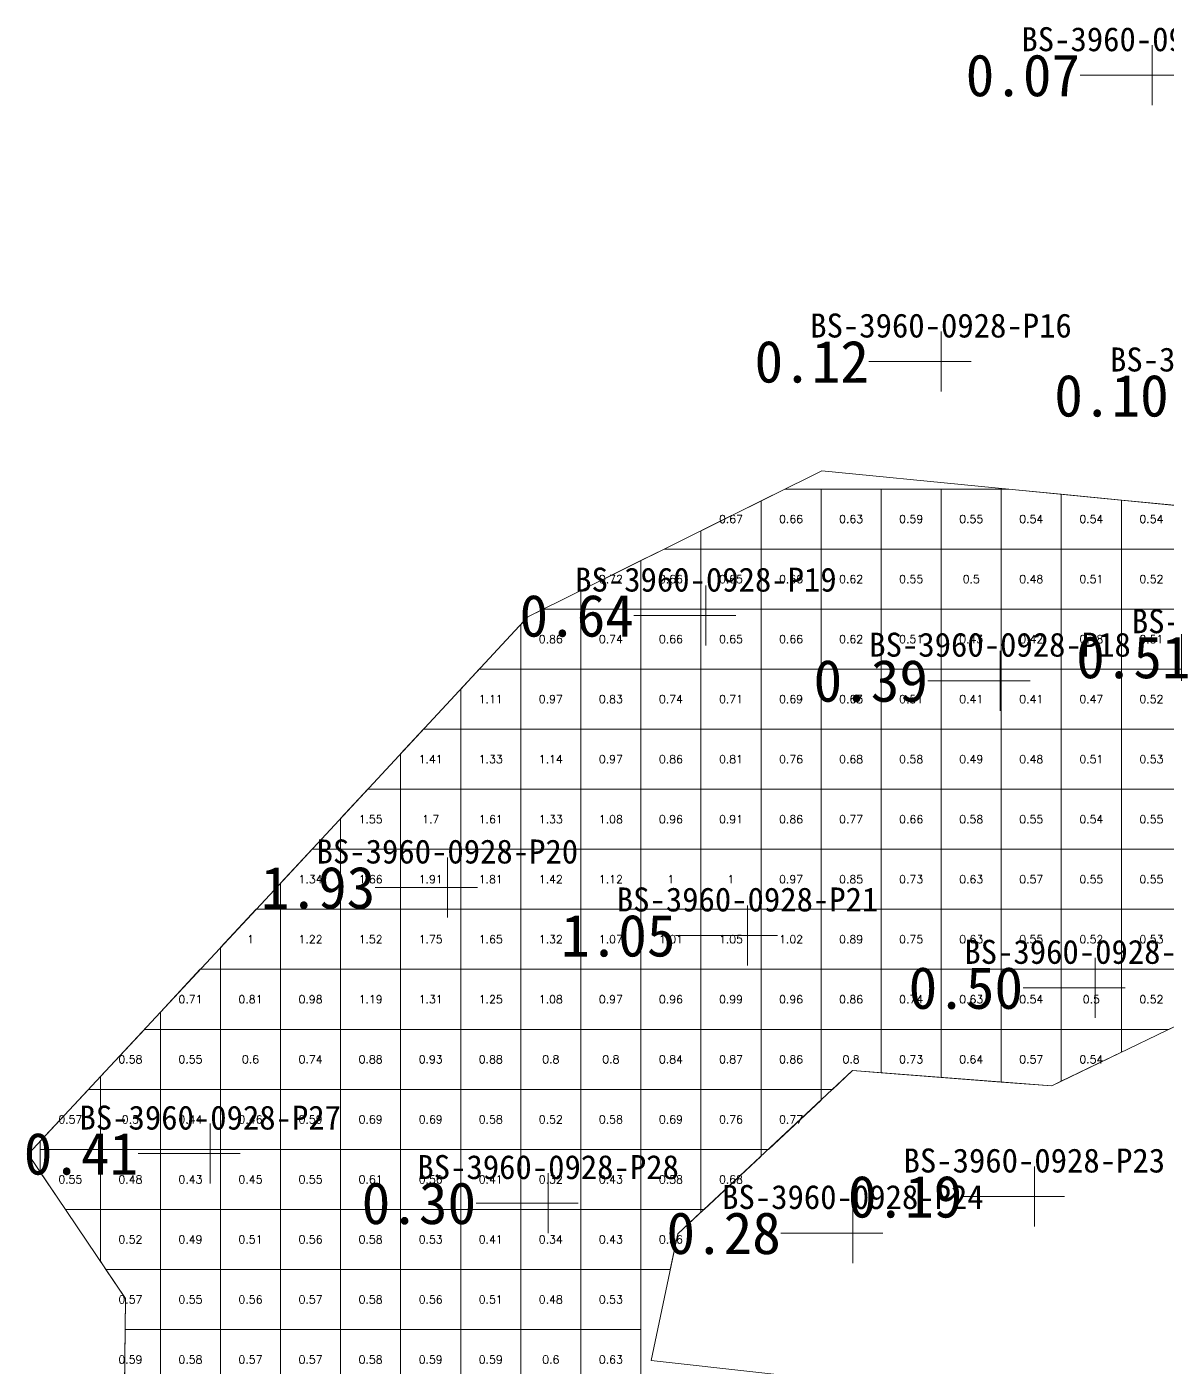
# Model space of a CAD drawing. Header units: inches. Extents: x 469907.8 to 469995.3, y 4349678 to 4349775.1.
# Drawn here: x 469952.07 to 469971.06, y 4349731.37 to 4349753.69 of the extents above; entities that cross this region are included whole.
import ezdxf
from ezdxf.enums import TextEntityAlignment as Align

# ---------------------------------------------------------------- set-up
doc = ezdxf.new("R2010")
doc.units = ezdxf.units.IN
doc.header["$MEASUREMENT"] = 0
for name, color, linetype, lineweight in [('点', 7, 'Continuous', 0), ('爆区方格网', 7, 'Continuous', 0), ('线条', 7, 'Continuous', 0), ('钻孔', 7, 'Continuous', 0)]:
    doc.layers.add(name, color=color, linetype=linetype, lineweight=lineweight)
doc.styles.add('3dmine_textStyle_1', font='txt.shx', dxfattribs={"height": 1, "bigfont": 'gbcbig.shx'})
doc.styles.add('3dmine_textStyle_2', font='', dxfattribs={"height": 1})
doc.styles.get('3dmine_textStyle_2').set_extended_font_data('SimSun-ExtB')

msp = doc.modelspace()

# ---------------------------------------------------------------- hatches: boundary and pattern name
at = {"layer": '钻孔', "linetype": 'Continuous', "lineweight": 0, "true_color": 0x808080, "extrusion": (0, 1, 0)}
for points in [[(-469971.811, 3950.183), (-469970.811, 3950.183), (-469970.811, 3962.183), (-469971.811, 3962.183)], [(-469968.295, 3950.228), (-469967.295, 3950.228), (-469967.295, 3962.228), (-469968.295, 3962.228)], [(-469969.278, 3950.334), (-469968.278, 3950.334), (-469968.278, 3962.334), (-469969.278, 3962.334)], [(-469956.128, 3950.147), (-469955.128, 3950.147), (-469955.128, 3962.147), (-469956.128, 3962.147)], [(-469961.754, 3949.84), (-469960.754, 3949.84), (-469960.754, 3961.84), (-469961.754, 3961.84)], [(-469969.849, 3949.942), (-469968.849, 3949.942), (-469968.849, 3961.942), (-469969.849, 3961.942)], [(-469966.828, 3949.888), (-469965.828, 3949.888), (-469965.828, 3961.888), (-469966.828, 3961.888)]]:
    msp.add_hatch(color=8, dxfattribs=at).paths.add_polyline_path(points, flags=0)
at = {"layer": '钻孔', "linetype": 'Continuous', "lineweight": 0, "true_color": 0x80ffff, "extrusion": (0, 1, 0)}
for points in [[(-469964.381, 3950.048), (-469963.381, 3950.048), (-469963.381, 3962.048), (-469964.381, 3962.048)], [(-469970.861, 3950.126), (-469969.861, 3950.126), (-469969.861, 3962.126), (-469970.861, 3962.126)]]:
    msp.add_hatch(color=131, dxfattribs=at).paths.add_polyline_path(points, flags=0)
at = {"layer": '钻孔', "linetype": 'Continuous', "lineweight": 0, "true_color": 0xff0000, "extrusion": (0, 1, 0)}
msp.add_hatch(color=1, dxfattribs=at).paths.add_polyline_path([(-469960.076, 3950.112), (-469959.076, 3950.112), (-469959.076, 3962.112), (-469960.076, 3962.112)], flags=0)
at = {"layer": '钻孔', "linetype": 'Continuous', "lineweight": 0, "true_color": 0x0000ff, "extrusion": (0, 1, 0)}
msp.add_hatch(color=5, dxfattribs=at).paths.add_polyline_path([(-469965.074, 3949.911), (-469964.074, 3949.911), (-469964.074, 3961.911), (-469965.074, 3961.911)], flags=0)

# ---------------------------------------------------------------- linework, layer by layer
at = {"color": 4, "linetype": 'Continuous', "lineweight": 0, "true_color": 0x00ffff, "elevation": 3955.86}
for points in [[(469965.31, 4349746.298), (469960.418, 4349743.865), (469956.197, 4349739.319), (469952.096, 4349734.915), (469953.714, 4349732.511), (469953.684, 4349729.564)], [(469966.104, 4349731.069), (469962.467, 4349731.479), (469962.913, 4349733.585), (469965.824, 4349736.306), (469969.138, 4349736.051), (469972.177, 4349737.518), (469976.468, 4349743.26), (469973.121, 4349745.532), (469965.31, 4349746.298)]]:
    msp.add_lwpolyline(points, dxfattribs=at)
at = {"layer": '点', "color": 138, "linetype": 'Continuous', "lineweight": 0, "true_color": 0x004c4c}
for points, elevation in [([(469970.811, 4349752.385), (469970.811, 4349753.385)], 3962.183), ([(469971.311, 4349752.885), (469970.311, 4349752.885)], 3962.183), ([(469967.295, 4349747.616), (469967.295, 4349748.616)], 3962.228), ([(469967.795, 4349748.116), (469966.795, 4349748.116)], 3962.228), ([(469963.381, 4349743.384), (469963.381, 4349744.384)], 3962.048), ([(469963.881, 4349743.884), (469962.881, 4349743.884)], 3962.048), ([(469968.278, 4349742.3), (469968.278, 4349743.3)], 3962.334), ([(469968.778, 4349742.8), (469967.778, 4349742.8)], 3962.334), ([(469959.076, 4349738.855), (469959.076, 4349739.855)], 3962.112), ([(469959.576, 4349739.355), (469958.576, 4349739.355)], 3962.112), ([(469964.074, 4349738.056), (469964.074, 4349739.056)], 3961.911), ([(469964.574, 4349738.556), (469963.574, 4349738.556)], 3961.911), ([(469969.861, 4349737.184), (469969.861, 4349738.184)], 3962.126), ([(469970.361, 4349737.684), (469969.361, 4349737.684)], 3962.126), ([(469955.128, 4349734.423), (469955.128, 4349735.423)], 3962.147), ([(469955.628, 4349734.923), (469954.628, 4349734.923)], 3962.147), ([(469968.849, 4349733.708), (469968.849, 4349734.708)], 3961.942), ([(469960.754, 4349733.599), (469960.754, 4349734.599)], 3961.84), ([(469961.254, 4349734.099), (469960.254, 4349734.099)], 3961.84), ([(469965.828, 4349733.1), (469965.828, 4349734.1)], 3961.888), ([(469969.349, 4349734.208), (469968.349, 4349734.208)], 3961.942), ([(469966.328, 4349733.6), (469965.328, 4349733.6)], 3961.888)]:
    msp.add_lwpolyline(points, dxfattribs=dict(at, elevation=elevation))
at = {"layer": '爆区方格网', "color": 4, "linetype": 'Continuous', "lineweight": 0, "true_color": 0x00ffff, "elevation": 3962.389}
for points in [[(469965.298, 4349744.993), (469964.298, 4349744.993), (469964.298, 4349745.795), (469964.697, 4349745.993), (469965.298, 4349745.993), (469965.298, 4349744.993)], [(469966.298, 4349744.993), (469965.298, 4349744.993), (469965.298, 4349745.993), (469966.298, 4349745.993), (469966.298, 4349744.993)], [(469967.298, 4349744.993), (469966.298, 4349744.993), (469966.298, 4349745.993), (469967.298, 4349745.993), (469967.298, 4349744.993)], [(469968.298, 4349744.993), (469967.298, 4349744.993), (469967.298, 4349745.993), (469968.298, 4349745.993), (469968.298, 4349744.993)], [(469969.298, 4349745.907), (469969.298, 4349744.993), (469968.298, 4349744.993), (469968.298, 4349745.993), (469968.418, 4349745.993), (469969.298, 4349745.907)], [(469970.298, 4349745.809), (469970.298, 4349744.993), (469969.298, 4349744.993), (469969.298, 4349745.907), (469970.298, 4349745.809)], [(469964.298, 4349744.993), (469963.298, 4349744.993), (469963.298, 4349745.297), (469964.298, 4349745.795), (469964.298, 4349744.993)], [(469971.298, 4349745.711), (469971.298, 4349744.993), (469970.298, 4349744.993), (469970.298, 4349745.809), (469971.298, 4349745.711)], [(469963.298, 4349743.993), (469962.298, 4349743.993), (469962.298, 4349744.8), (469962.686, 4349744.993), (469963.298, 4349744.993), (469963.298, 4349743.993)], [(469964.298, 4349743.993), (469963.298, 4349743.993), (469963.298, 4349744.993), (469964.298, 4349744.993), (469964.298, 4349743.993)], [(469965.298, 4349743.993), (469964.298, 4349743.993), (469964.298, 4349744.993), (469965.298, 4349744.993), (469965.298, 4349743.993)], [(469966.298, 4349743.993), (469965.298, 4349743.993), (469965.298, 4349744.993), (469966.298, 4349744.993), (469966.298, 4349743.993)], [(469967.298, 4349743.993), (469966.298, 4349743.993), (469966.298, 4349744.993), (469967.298, 4349744.993), (469967.298, 4349743.993)], [(469968.298, 4349743.993), (469967.298, 4349743.993), (469967.298, 4349744.993), (469968.298, 4349744.993), (469968.298, 4349743.993)], [(469969.298, 4349743.993), (469968.298, 4349743.993), (469968.298, 4349744.993), (469969.298, 4349744.993), (469969.298, 4349743.993)], [(469970.298, 4349743.993), (469969.298, 4349743.993), (469969.298, 4349744.993), (469970.298, 4349744.993), (469970.298, 4349743.993)], [(469971.298, 4349743.993), (469970.298, 4349743.993), (469970.298, 4349744.993), (469971.298, 4349744.993), (469971.298, 4349743.993)], [(469962.298, 4349743.993), (469961.298, 4349743.993), (469961.298, 4349744.303), (469962.298, 4349744.8), (469962.298, 4349743.993)], [(469961.298, 4349742.993), (469960.298, 4349742.993), (469960.298, 4349743.736), (469960.418, 4349743.865), (469960.675, 4349743.993), (469961.298, 4349743.993), (469961.298, 4349742.993)], [(469962.298, 4349742.993), (469961.298, 4349742.993), (469961.298, 4349743.993), (469962.298, 4349743.993), (469962.298, 4349742.993)], [(469963.298, 4349742.993), (469962.298, 4349742.993), (469962.298, 4349743.993), (469963.298, 4349743.993), (469963.298, 4349742.993)], [(469964.298, 4349742.993), (469963.298, 4349742.993), (469963.298, 4349743.993), (469964.298, 4349743.993), (469964.298, 4349742.993)], [(469965.298, 4349742.993), (469964.298, 4349742.993), (469964.298, 4349743.993), (469965.298, 4349743.993), (469965.298, 4349742.993)], [(469966.298, 4349742.993), (469965.298, 4349742.993), (469965.298, 4349743.993), (469966.298, 4349743.993), (469966.298, 4349742.993)], [(469967.298, 4349742.993), (469966.298, 4349742.993), (469966.298, 4349743.993), (469967.298, 4349743.993), (469967.298, 4349742.993)], [(469968.298, 4349742.993), (469967.298, 4349742.993), (469967.298, 4349743.993), (469968.298, 4349743.993), (469968.298, 4349742.993)], [(469969.298, 4349742.993), (469968.298, 4349742.993), (469968.298, 4349743.993), (469969.298, 4349743.993), (469969.298, 4349742.993)], [(469970.298, 4349742.993), (469969.298, 4349742.993), (469969.298, 4349743.993), (469970.298, 4349743.993), (469970.298, 4349742.993)], [(469971.298, 4349742.993), (469970.298, 4349742.993), (469970.298, 4349743.993), (469971.298, 4349743.993), (469971.298, 4349742.993)], [(469960.298, 4349741.993), (469959.298, 4349741.993), (469959.298, 4349742.659), (469959.608, 4349742.993), (469960.298, 4349742.993), (469960.298, 4349741.993)], [(469961.298, 4349741.993), (469960.298, 4349741.993), (469960.298, 4349742.993), (469961.298, 4349742.993), (469961.298, 4349741.993)], [(469962.298, 4349741.993), (469961.298, 4349741.993), (469961.298, 4349742.993), (469962.298, 4349742.993), (469962.298, 4349741.993)], [(469963.298, 4349741.993), (469962.298, 4349741.993), (469962.298, 4349742.993), (469963.298, 4349742.993), (469963.298, 4349741.993)], [(469964.298, 4349741.993), (469963.298, 4349741.993), (469963.298, 4349742.993), (469964.298, 4349742.993), (469964.298, 4349741.993)], [(469965.298, 4349741.993), (469964.298, 4349741.993), (469964.298, 4349742.993), (469965.298, 4349742.993), (469965.298, 4349741.993)], [(469966.298, 4349741.993), (469965.298, 4349741.993), (469965.298, 4349742.993), (469966.298, 4349742.993), (469966.298, 4349741.993)], [(469967.298, 4349741.993), (469966.298, 4349741.993), (469966.298, 4349742.993), (469967.298, 4349742.993), (469967.298, 4349741.993)], [(469968.298, 4349741.993), (469967.298, 4349741.993), (469967.298, 4349742.993), (469968.298, 4349742.993), (469968.298, 4349741.993)], [(469969.298, 4349741.993), (469968.298, 4349741.993), (469968.298, 4349742.993), (469969.298, 4349742.993), (469969.298, 4349741.993)], [(469970.298, 4349741.993), (469969.298, 4349741.993), (469969.298, 4349742.993), (469970.298, 4349742.993), (469970.298, 4349741.993)], [(469971.298, 4349741.993), (469970.298, 4349741.993), (469970.298, 4349742.993), (469971.298, 4349742.993), (469971.298, 4349741.993)], [(469959.298, 4349740.993), (469958.298, 4349740.993), (469958.298, 4349741.582), (469958.68, 4349741.993), (469959.298, 4349741.993), (469959.298, 4349740.993)], [(469960.298, 4349740.993), (469959.298, 4349740.993), (469959.298, 4349741.993), (469960.298, 4349741.993), (469960.298, 4349740.993)], [(469961.298, 4349740.993), (469960.298, 4349740.993), (469960.298, 4349741.993), (469961.298, 4349741.993), (469961.298, 4349740.993)], [(469962.298, 4349740.993), (469961.298, 4349740.993), (469961.298, 4349741.993), (469962.298, 4349741.993), (469962.298, 4349740.993)], [(469963.298, 4349740.993), (469962.298, 4349740.993), (469962.298, 4349741.993), (469963.298, 4349741.993), (469963.298, 4349740.993)], [(469964.298, 4349740.993), (469963.298, 4349740.993), (469963.298, 4349741.993), (469964.298, 4349741.993), (469964.298, 4349740.993)], [(469965.298, 4349740.993), (469964.298, 4349740.993), (469964.298, 4349741.993), (469965.298, 4349741.993), (469965.298, 4349740.993)], [(469966.298, 4349740.993), (469965.298, 4349740.993), (469965.298, 4349741.993), (469966.298, 4349741.993), (469966.298, 4349740.993)], [(469967.298, 4349740.993), (469966.298, 4349740.993), (469966.298, 4349741.993), (469967.298, 4349741.993), (469967.298, 4349740.993)], [(469968.298, 4349740.993), (469967.298, 4349740.993), (469967.298, 4349741.993), (469968.298, 4349741.993), (469968.298, 4349740.993)], [(469969.298, 4349740.993), (469968.298, 4349740.993), (469968.298, 4349741.993), (469969.298, 4349741.993), (469969.298, 4349740.993)], [(469970.298, 4349740.993), (469969.298, 4349740.993), (469969.298, 4349741.993), (469970.298, 4349741.993), (469970.298, 4349740.993)], [(469971.298, 4349740.993), (469970.298, 4349740.993), (469970.298, 4349741.993), (469971.298, 4349741.993), (469971.298, 4349740.993)], [(469958.298, 4349739.993), (469957.298, 4349739.993), (469957.298, 4349740.505), (469957.751, 4349740.993), (469958.298, 4349740.993), (469958.298, 4349739.993)], [(469959.298, 4349739.993), (469958.298, 4349739.993), (469958.298, 4349740.993), (469959.298, 4349740.993), (469959.298, 4349739.993)], [(469960.298, 4349739.993), (469959.298, 4349739.993), (469959.298, 4349740.993), (469960.298, 4349740.993), (469960.298, 4349739.993)], [(469961.298, 4349739.993), (469960.298, 4349739.993), (469960.298, 4349740.993), (469961.298, 4349740.993), (469961.298, 4349739.993)], [(469962.298, 4349739.993), (469961.298, 4349739.993), (469961.298, 4349740.993), (469962.298, 4349740.993), (469962.298, 4349739.993)], [(469963.298, 4349739.993), (469962.298, 4349739.993), (469962.298, 4349740.993), (469963.298, 4349740.993), (469963.298, 4349739.993)], [(469964.298, 4349739.993), (469963.298, 4349739.993), (469963.298, 4349740.993), (469964.298, 4349740.993), (469964.298, 4349739.993)], [(469965.298, 4349739.993), (469964.298, 4349739.993), (469964.298, 4349740.993), (469965.298, 4349740.993), (469965.298, 4349739.993)], [(469966.298, 4349739.993), (469965.298, 4349739.993), (469965.298, 4349740.993), (469966.298, 4349740.993), (469966.298, 4349739.993)], [(469967.298, 4349739.993), (469966.298, 4349739.993), (469966.298, 4349740.993), (469967.298, 4349740.993), (469967.298, 4349739.993)], [(469968.298, 4349739.993), (469967.298, 4349739.993), (469967.298, 4349740.993), (469968.298, 4349740.993), (469968.298, 4349739.993)], [(469969.298, 4349739.993), (469968.298, 4349739.993), (469968.298, 4349740.993), (469969.298, 4349740.993), (469969.298, 4349739.993)], [(469970.298, 4349739.993), (469969.298, 4349739.993), (469969.298, 4349740.993), (469970.298, 4349740.993), (469970.298, 4349739.993)], [(469971.298, 4349739.993), (469970.298, 4349739.993), (469970.298, 4349740.993), (469971.298, 4349740.993), (469971.298, 4349739.993)], [(469957.298, 4349738.993), (469956.298, 4349738.993), (469956.298, 4349739.428), (469956.823, 4349739.993), (469957.298, 4349739.993), (469957.298, 4349738.993)], [(469958.298, 4349738.993), (469957.298, 4349738.993), (469957.298, 4349739.993), (469958.298, 4349739.993), (469958.298, 4349738.993)], [(469959.298, 4349738.993), (469958.298, 4349738.993), (469958.298, 4349739.993), (469959.298, 4349739.993), (469959.298, 4349738.993)], [(469960.298, 4349738.993), (469959.298, 4349738.993), (469959.298, 4349739.993), (469960.298, 4349739.993), (469960.298, 4349738.993)], [(469961.298, 4349738.993), (469960.298, 4349738.993), (469960.298, 4349739.993), (469961.298, 4349739.993), (469961.298, 4349738.993)], [(469962.298, 4349738.993), (469961.298, 4349738.993), (469961.298, 4349739.993), (469962.298, 4349739.993), (469962.298, 4349738.993)], [(469963.298, 4349738.993), (469962.298, 4349738.993), (469962.298, 4349739.993), (469963.298, 4349739.993), (469963.298, 4349738.993)], [(469964.298, 4349738.993), (469963.298, 4349738.993), (469963.298, 4349739.993), (469964.298, 4349739.993), (469964.298, 4349738.993)], [(469965.298, 4349738.993), (469964.298, 4349738.993), (469964.298, 4349739.993), (469965.298, 4349739.993), (469965.298, 4349738.993)], [(469966.298, 4349738.993), (469965.298, 4349738.993), (469965.298, 4349739.993), (469966.298, 4349739.993), (469966.298, 4349738.993)], [(469967.298, 4349738.993), (469966.298, 4349738.993), (469966.298, 4349739.993), (469967.298, 4349739.993), (469967.298, 4349738.993)], [(469968.298, 4349738.993), (469967.298, 4349738.993), (469967.298, 4349739.993), (469968.298, 4349739.993), (469968.298, 4349738.993)], [(469969.298, 4349738.993), (469968.298, 4349738.993), (469968.298, 4349739.993), (469969.298, 4349739.993), (469969.298, 4349738.993)], [(469970.298, 4349738.993), (469969.298, 4349738.993), (469969.298, 4349739.993), (469970.298, 4349739.993), (469970.298, 4349738.993)], [(469971.298, 4349738.993), (469970.298, 4349738.993), (469970.298, 4349739.993), (469971.298, 4349739.993), (469971.298, 4349738.993)], [(469956.298, 4349737.993), (469955.298, 4349737.993), (469955.298, 4349738.354), (469955.894, 4349738.993), (469956.298, 4349738.993), (469956.298, 4349737.993)], [(469957.298, 4349737.993), (469956.298, 4349737.993), (469956.298, 4349738.993), (469957.298, 4349738.993), (469957.298, 4349737.993)], [(469958.298, 4349737.993), (469957.298, 4349737.993), (469957.298, 4349738.993), (469958.298, 4349738.993), (469958.298, 4349737.993)], [(469959.298, 4349737.993), (469958.298, 4349737.993), (469958.298, 4349738.993), (469959.298, 4349738.993), (469959.298, 4349737.993)], [(469960.298, 4349737.993), (469959.298, 4349737.993), (469959.298, 4349738.993), (469960.298, 4349738.993), (469960.298, 4349737.993)], [(469961.298, 4349737.993), (469960.298, 4349737.993), (469960.298, 4349738.993), (469961.298, 4349738.993), (469961.298, 4349737.993)], [(469962.298, 4349737.993), (469961.298, 4349737.993), (469961.298, 4349738.993), (469962.298, 4349738.993), (469962.298, 4349737.993)], [(469963.298, 4349737.993), (469962.298, 4349737.993), (469962.298, 4349738.993), (469963.298, 4349738.993), (469963.298, 4349737.993)], [(469964.298, 4349737.993), (469963.298, 4349737.993), (469963.298, 4349738.993), (469964.298, 4349738.993), (469964.298, 4349737.993)], [(469965.298, 4349737.993), (469964.298, 4349737.993), (469964.298, 4349738.993), (469965.298, 4349738.993), (469965.298, 4349737.993)], [(469966.298, 4349737.993), (469965.298, 4349737.993), (469965.298, 4349738.993), (469966.298, 4349738.993), (469966.298, 4349737.993)], [(469967.298, 4349737.993), (469966.298, 4349737.993), (469966.298, 4349738.993), (469967.298, 4349738.993), (469967.298, 4349737.993)], [(469968.298, 4349737.993), (469967.298, 4349737.993), (469967.298, 4349738.993), (469968.298, 4349738.993), (469968.298, 4349737.993)], [(469969.298, 4349737.993), (469968.298, 4349737.993), (469968.298, 4349738.993), (469969.298, 4349738.993), (469969.298, 4349737.993)], [(469970.298, 4349737.993), (469969.298, 4349737.993), (469969.298, 4349738.993), (469970.298, 4349738.993), (469970.298, 4349737.993)], [(469971.298, 4349737.993), (469970.298, 4349737.993), (469970.298, 4349738.993), (469971.298, 4349738.993), (469971.298, 4349737.993)], [(469955.298, 4349736.993), (469954.298, 4349736.993), (469954.298, 4349737.28), (469954.962, 4349737.993), (469955.298, 4349737.993), (469955.298, 4349736.993)], [(469956.298, 4349736.993), (469955.298, 4349736.993), (469955.298, 4349737.993), (469956.298, 4349737.993), (469956.298, 4349736.993)], [(469957.298, 4349736.993), (469956.298, 4349736.993), (469956.298, 4349737.993), (469957.298, 4349737.993), (469957.298, 4349736.993)], [(469958.298, 4349736.993), (469957.298, 4349736.993), (469957.298, 4349737.993), (469958.298, 4349737.993), (469958.298, 4349736.993)], [(469959.298, 4349736.993), (469958.298, 4349736.993), (469958.298, 4349737.993), (469959.298, 4349737.993), (469959.298, 4349736.993)], [(469960.298, 4349736.993), (469959.298, 4349736.993), (469959.298, 4349737.993), (469960.298, 4349737.993), (469960.298, 4349736.993)], [(469961.298, 4349736.993), (469960.298, 4349736.993), (469960.298, 4349737.993), (469961.298, 4349737.993), (469961.298, 4349736.993)], [(469962.298, 4349736.993), (469961.298, 4349736.993), (469961.298, 4349737.993), (469962.298, 4349737.993), (469962.298, 4349736.993)], [(469963.298, 4349736.993), (469962.298, 4349736.993), (469962.298, 4349737.993), (469963.298, 4349737.993), (469963.298, 4349736.993)], [(469964.298, 4349736.993), (469963.298, 4349736.993), (469963.298, 4349737.993), (469964.298, 4349737.993), (469964.298, 4349736.993)], [(469965.298, 4349736.993), (469964.298, 4349736.993), (469964.298, 4349737.993), (469965.298, 4349737.993), (469965.298, 4349736.993)], [(469966.298, 4349736.993), (469965.298, 4349736.993), (469965.298, 4349737.993), (469966.298, 4349737.993), (469966.298, 4349736.993)], [(469967.298, 4349736.993), (469966.298, 4349736.993), (469966.298, 4349737.993), (469967.298, 4349737.993), (469967.298, 4349736.993)], [(469968.298, 4349736.993), (469967.298, 4349736.993), (469967.298, 4349737.993), (469968.298, 4349737.993), (469968.298, 4349736.993)], [(469969.298, 4349736.993), (469968.298, 4349736.993), (469968.298, 4349737.993), (469969.298, 4349737.993), (469969.298, 4349736.993)], [(469970.298, 4349736.993), (469969.298, 4349736.993), (469969.298, 4349737.993), (469970.298, 4349737.993), (469970.298, 4349736.993)], [(469971.298, 4349737.093), (469971.09, 4349736.993), (469970.298, 4349736.993), (469970.298, 4349737.993), (469971.298, 4349737.993), (469971.298, 4349737.093)], [(469954.298, 4349735.993), (469953.298, 4349735.993), (469953.298, 4349736.206), (469954.031, 4349736.993), (469954.298, 4349736.993), (469954.298, 4349735.993)], [(469955.298, 4349735.993), (469954.298, 4349735.993), (469954.298, 4349736.993), (469955.298, 4349736.993), (469955.298, 4349735.993)], [(469956.298, 4349735.993), (469955.298, 4349735.993), (469955.298, 4349736.993), (469956.298, 4349736.993), (469956.298, 4349735.993)], [(469957.298, 4349735.993), (469956.298, 4349735.993), (469956.298, 4349736.993), (469957.298, 4349736.993), (469957.298, 4349735.993)], [(469958.298, 4349735.993), (469957.298, 4349735.993), (469957.298, 4349736.993), (469958.298, 4349736.993), (469958.298, 4349735.993)], [(469959.298, 4349735.993), (469958.298, 4349735.993), (469958.298, 4349736.993), (469959.298, 4349736.993), (469959.298, 4349735.993)], [(469960.298, 4349735.993), (469959.298, 4349735.993), (469959.298, 4349736.993), (469960.298, 4349736.993), (469960.298, 4349735.993)], [(469961.298, 4349735.993), (469960.298, 4349735.993), (469960.298, 4349736.993), (469961.298, 4349736.993), (469961.298, 4349735.993)], [(469962.298, 4349735.993), (469961.298, 4349735.993), (469961.298, 4349736.993), (469962.298, 4349736.993), (469962.298, 4349735.993)], [(469963.298, 4349735.993), (469962.298, 4349735.993), (469962.298, 4349736.993), (469963.298, 4349736.993), (469963.298, 4349735.993)], [(469964.298, 4349735.993), (469963.298, 4349735.993), (469963.298, 4349736.993), (469964.298, 4349736.993), (469964.298, 4349735.993)], [(469965.298, 4349735.993), (469964.298, 4349735.993), (469964.298, 4349736.993), (469965.298, 4349736.993), (469965.298, 4349735.993)], [(469966.298, 4349736.269), (469965.824, 4349736.306), (469965.49, 4349735.993), (469965.298, 4349735.993), (469965.298, 4349736.993), (469966.298, 4349736.993), (469966.298, 4349736.269)], [(469967.298, 4349736.192), (469966.298, 4349736.269), (469966.298, 4349736.993), (469967.298, 4349736.993), (469967.298, 4349736.192)], [(469968.298, 4349736.115), (469967.298, 4349736.192), (469967.298, 4349736.993), (469968.298, 4349736.993), (469968.298, 4349736.115)], [(469969.298, 4349736.128), (469969.138, 4349736.051), (469968.298, 4349736.115), (469968.298, 4349736.993), (469969.298, 4349736.993), (469969.298, 4349736.128)], [(469970.298, 4349736.611), (469969.298, 4349736.128), (469969.298, 4349736.993), (469970.298, 4349736.993), (469970.298, 4349736.611)], [(469953.298, 4349734.993), (469952.298, 4349734.993), (469952.298, 4349735.132), (469953.1, 4349735.993), (469953.298, 4349735.993), (469953.298, 4349734.993)], [(469954.298, 4349734.993), (469953.298, 4349734.993), (469953.298, 4349735.993), (469954.298, 4349735.993), (469954.298, 4349734.993)], [(469955.298, 4349734.993), (469954.298, 4349734.993), (469954.298, 4349735.993), (469955.298, 4349735.993), (469955.298, 4349734.993)], [(469956.298, 4349734.993), (469955.298, 4349734.993), (469955.298, 4349735.993), (469956.298, 4349735.993), (469956.298, 4349734.993)], [(469957.298, 4349734.993), (469956.298, 4349734.993), (469956.298, 4349735.993), (469957.298, 4349735.993), (469957.298, 4349734.993)], [(469958.298, 4349734.993), (469957.298, 4349734.993), (469957.298, 4349735.993), (469958.298, 4349735.993), (469958.298, 4349734.993)], [(469959.298, 4349734.993), (469958.298, 4349734.993), (469958.298, 4349735.993), (469959.298, 4349735.993), (469959.298, 4349734.993)], [(469960.298, 4349734.993), (469959.298, 4349734.993), (469959.298, 4349735.993), (469960.298, 4349735.993), (469960.298, 4349734.993)], [(469961.298, 4349734.993), (469960.298, 4349734.993), (469960.298, 4349735.993), (469961.298, 4349735.993), (469961.298, 4349734.993)], [(469962.298, 4349734.993), (469961.298, 4349734.993), (469961.298, 4349735.993), (469962.298, 4349735.993), (469962.298, 4349734.993)], [(469963.298, 4349734.993), (469962.298, 4349734.993), (469962.298, 4349735.993), (469963.298, 4349735.993), (469963.298, 4349734.993)], [(469964.298, 4349734.993), (469963.298, 4349734.993), (469963.298, 4349735.993), (469964.298, 4349735.993), (469964.298, 4349734.993)], [(469965.298, 4349735.814), (469964.42, 4349734.993), (469964.298, 4349734.993), (469964.298, 4349735.993), (469965.298, 4349735.993), (469965.298, 4349735.814)], [(469953.298, 4349733.993), (469952.716, 4349733.993), (469952.298, 4349734.615), (469952.298, 4349734.993), (469953.298, 4349734.993), (469953.298, 4349733.993)], [(469954.298, 4349733.993), (469953.298, 4349733.993), (469953.298, 4349734.993), (469954.298, 4349734.993), (469954.298, 4349733.993)], [(469955.298, 4349733.993), (469954.298, 4349733.993), (469954.298, 4349734.993), (469955.298, 4349734.993), (469955.298, 4349733.993)], [(469956.298, 4349733.993), (469955.298, 4349733.993), (469955.298, 4349734.993), (469956.298, 4349734.993), (469956.298, 4349733.993)], [(469957.298, 4349733.993), (469956.298, 4349733.993), (469956.298, 4349734.993), (469957.298, 4349734.993), (469957.298, 4349733.993)], [(469958.298, 4349733.993), (469957.298, 4349733.993), (469957.298, 4349734.993), (469958.298, 4349734.993), (469958.298, 4349733.993)], [(469959.298, 4349733.993), (469958.298, 4349733.993), (469958.298, 4349734.993), (469959.298, 4349734.993), (469959.298, 4349733.993)], [(469960.298, 4349733.993), (469959.298, 4349733.993), (469959.298, 4349734.993), (469960.298, 4349734.993), (469960.298, 4349733.993)], [(469961.298, 4349733.993), (469960.298, 4349733.993), (469960.298, 4349734.993), (469961.298, 4349734.993), (469961.298, 4349733.993)], [(469962.298, 4349733.993), (469961.298, 4349733.993), (469961.298, 4349734.993), (469962.298, 4349734.993), (469962.298, 4349733.993)], [(469963.298, 4349733.993), (469962.298, 4349733.993), (469962.298, 4349734.993), (469963.298, 4349734.993), (469963.298, 4349733.993)], [(469964.298, 4349734.879), (469963.35, 4349733.993), (469963.298, 4349733.993), (469963.298, 4349734.993), (469964.298, 4349734.993), (469964.298, 4349734.879)], [(469954.298, 4349732.993), (469953.389, 4349732.993), (469953.298, 4349733.129), (469953.298, 4349733.993), (469954.298, 4349733.993), (469954.298, 4349732.993)], [(469955.298, 4349732.993), (469954.298, 4349732.993), (469954.298, 4349733.993), (469955.298, 4349733.993), (469955.298, 4349732.993)], [(469956.298, 4349732.993), (469955.298, 4349732.993), (469955.298, 4349733.993), (469956.298, 4349733.993), (469956.298, 4349732.993)], [(469957.298, 4349732.993), (469956.298, 4349732.993), (469956.298, 4349733.993), (469957.298, 4349733.993), (469957.298, 4349732.993)], [(469958.298, 4349732.993), (469957.298, 4349732.993), (469957.298, 4349733.993), (469958.298, 4349733.993), (469958.298, 4349732.993)], [(469959.298, 4349732.993), (469958.298, 4349732.993), (469958.298, 4349733.993), (469959.298, 4349733.993), (469959.298, 4349732.993)], [(469960.298, 4349732.993), (469959.298, 4349732.993), (469959.298, 4349733.993), (469960.298, 4349733.993), (469960.298, 4349732.993)], [(469961.298, 4349732.993), (469960.298, 4349732.993), (469960.298, 4349733.993), (469961.298, 4349733.993), (469961.298, 4349732.993)], [(469962.298, 4349732.993), (469961.298, 4349732.993), (469961.298, 4349733.993), (469962.298, 4349733.993), (469962.298, 4349732.993)], [(469963.298, 4349733.945), (469962.913, 4349733.585), (469962.788, 4349732.993), (469962.298, 4349732.993), (469962.298, 4349733.993), (469963.298, 4349733.993), (469963.298, 4349733.945)], [(469954.298, 4349731.993), (469953.709, 4349731.993), (469953.714, 4349732.511), (469953.389, 4349732.993), (469954.298, 4349732.993), (469954.298, 4349731.993)], [(469955.298, 4349731.993), (469954.298, 4349731.993), (469954.298, 4349732.993), (469955.298, 4349732.993), (469955.298, 4349731.993)], [(469956.298, 4349731.993), (469955.298, 4349731.993), (469955.298, 4349732.993), (469956.298, 4349732.993), (469956.298, 4349731.993)], [(469957.298, 4349731.993), (469956.298, 4349731.993), (469956.298, 4349732.993), (469957.298, 4349732.993), (469957.298, 4349731.993)], [(469958.298, 4349731.993), (469957.298, 4349731.993), (469957.298, 4349732.993), (469958.298, 4349732.993), (469958.298, 4349731.993)], [(469959.298, 4349731.993), (469958.298, 4349731.993), (469958.298, 4349732.993), (469959.298, 4349732.993), (469959.298, 4349731.993)], [(469960.298, 4349731.993), (469959.298, 4349731.993), (469959.298, 4349732.993), (469960.298, 4349732.993), (469960.298, 4349731.993)], [(469961.298, 4349731.993), (469960.298, 4349731.993), (469960.298, 4349732.993), (469961.298, 4349732.993), (469961.298, 4349731.993)], [(469962.298, 4349731.993), (469961.298, 4349731.993), (469961.298, 4349732.993), (469962.298, 4349732.993), (469962.298, 4349731.993)]]:
    msp.add_lwpolyline(points, dxfattribs=at)
at = {"layer": '爆区方格网', "color": 131, "linetype": 'Continuous', "lineweight": 0, "true_color": 0x80ffff, "elevation": 3962.389}
for points in [[(469954.298, 4349730.993), (469953.698, 4349730.993), (469953.709, 4349731.993), (469954.298, 4349731.993), (469954.298, 4349730.993)], [(469955.298, 4349730.993), (469954.298, 4349730.993), (469954.298, 4349731.993), (469955.298, 4349731.993), (469955.298, 4349730.993)], [(469956.298, 4349730.993), (469955.298, 4349730.993), (469955.298, 4349731.993), (469956.298, 4349731.993), (469956.298, 4349730.993)], [(469957.298, 4349730.993), (469956.298, 4349730.993), (469956.298, 4349731.993), (469957.298, 4349731.993), (469957.298, 4349730.993)], [(469958.298, 4349730.993), (469957.298, 4349730.993), (469957.298, 4349731.993), (469958.298, 4349731.993), (469958.298, 4349730.993)], [(469959.298, 4349730.993), (469958.298, 4349730.993), (469958.298, 4349731.993), (469959.298, 4349731.993), (469959.298, 4349730.993)], [(469960.298, 4349730.993), (469959.298, 4349730.993), (469959.298, 4349731.993), (469960.298, 4349731.993), (469960.298, 4349730.993)], [(469961.298, 4349730.993), (469960.298, 4349730.993), (469960.298, 4349731.993), (469961.298, 4349731.993), (469961.298, 4349730.993)], [(469962.298, 4349730.993), (469961.298, 4349730.993), (469961.298, 4349731.993), (469962.298, 4349731.993), (469962.298, 4349730.993)]]:
    msp.add_lwpolyline(points, dxfattribs=at)
at = {"layer": '线条', "color": 138, "linetype": 'Continuous', "lineweight": 0, "true_color": 0x004c4c}
for points, elevation in [([(469970.811, 4349752.885), (469970.811, 4349752.885), (469970.811, 4349752.885)], 3962.183), ([(469967.295, 4349748.116), (469967.295, 4349748.116), (469967.295, 4349748.116)], 3962.228), ([(469963.381, 4349743.884), (469963.381, 4349743.884), (469963.381, 4349743.884)], 3962.048), ([(469968.278, 4349742.8), (469968.278, 4349742.8), (469968.278, 4349742.8)], 3962.334), ([(469959.076, 4349739.355), (469959.076, 4349739.355), (469959.076, 4349739.355)], 3962.112), ([(469964.074, 4349738.556), (469964.074, 4349738.556), (469964.074, 4349738.556)], 3961.911), ([(469969.861, 4349737.684), (469969.861, 4349737.684), (469969.861, 4349737.684)], 3962.126), ([(469955.128, 4349734.923), (469955.128, 4349734.923), (469955.128, 4349734.923)], 3962.147), ([(469960.754, 4349734.099), (469960.754, 4349734.099), (469960.754, 4349734.099)], 3961.84), ([(469968.849, 4349734.208), (469968.849, 4349734.208), (469968.849, 4349734.208)], 3961.942), ([(469965.828, 4349733.6), (469965.828, 4349733.6), (469965.828, 4349733.6)], 3961.888)]:
    msp.add_lwpolyline(points, dxfattribs=dict(at, elevation=elevation))
at = {"layer": '钻孔', "color": 8, "linetype": 'Continuous', "lineweight": 0, "true_color": 0x808080}
for points, elevation in [([(469970.811, 4349752.885), (469969.611, 4349752.885)], 3962.183), ([(469970.811, 4349752.885), (469969.611, 4349752.885)], 3950.183), ([(469967.295, 4349748.116), (469966.095, 4349748.116)], 3962.228), ([(469967.295, 4349748.116), (469966.095, 4349748.116)], 3950.228), ([(469968.278, 4349742.8), (469967.078, 4349742.8)], 3962.334), ([(469968.278, 4349742.8), (469967.078, 4349742.8)], 3950.334), ([(469955.128, 4349734.923), (469953.928, 4349734.923)], 3962.147), ([(469955.128, 4349734.923), (469953.928, 4349734.923)], 3950.147), ([(469960.754, 4349734.099), (469959.554, 4349734.099)], 3961.84), ([(469960.754, 4349734.099), (469959.554, 4349734.099)], 3949.84), ([(469968.849, 4349734.208), (469967.649, 4349734.208)], 3961.942), ([(469968.849, 4349734.208), (469967.649, 4349734.208)], 3949.942), ([(469965.828, 4349733.6), (469964.628, 4349733.6)], 3961.888), ([(469965.828, 4349733.6), (469964.628, 4349733.6)], 3949.888)]:
    msp.add_lwpolyline(points, dxfattribs=dict(at, elevation=elevation))
at = {"layer": '钻孔', "color": 131, "linetype": 'Continuous', "lineweight": 0, "true_color": 0x80ffff}
for points, elevation in [([(469963.381, 4349743.884), (469962.181, 4349743.884)], 3962.048), ([(469963.381, 4349743.884), (469962.181, 4349743.884)], 3950.048), ([(469969.861, 4349737.684), (469968.661, 4349737.684)], 3962.126), ([(469969.861, 4349737.684), (469968.661, 4349737.684)], 3950.126)]:
    msp.add_lwpolyline(points, dxfattribs=dict(at, elevation=elevation))
at = {"layer": '钻孔', "color": 1, "linetype": 'Continuous', "lineweight": 0, "true_color": 0xff0000}
for elevation in [3962.112, 3950.112]:
    msp.add_lwpolyline([(469959.076, 4349739.355), (469957.876, 4349739.355)], dxfattribs=dict(at, elevation=elevation))
at = {"layer": '钻孔', "color": 5, "linetype": 'Continuous', "lineweight": 0, "true_color": 0x0000ff}
for elevation in [3961.911, 3949.911]:
    msp.add_lwpolyline([(469964.074, 4349738.556), (469962.874, 4349738.556)], dxfattribs=dict(at, elevation=elevation))

# ---------------------------------------------------------------- texts
at = {"color": 4, "linetype": 'Continuous', "lineweight": 0, "true_color": 0x00ffff, "style": '3dmine_textStyle_1'}
for s, height, p in [('0.67', 0.1333, (469963.798, 4349745.493, 3962.389)), ('0.66', 0.1333, (469964.798, 4349745.493, 3962.389)), ('0.63', 0.1333, (469965.798, 4349745.493, 3962.389)), ('0.59', 0.1333, (469966.798, 4349745.493, 3962.389)), ('0.55', 0.1333, (469967.798, 4349745.493, 3962.389)), ('0.54', 0.1333, (469968.798, 4349745.493, 3962.389)), ('0.54', 0.1333, (469969.798, 4349745.493, 3962.389)), ('0.54', 0.1333, (469970.798, 4349745.493, 3962.389)), ('0.72', 0.1333, (469961.798, 4349744.493, 3962.389)), ('0.66', 0.1333, (469962.798, 4349744.493, 3962.389)), ('0.65', 0.1333, (469963.798, 4349744.493, 3962.389)), ('0.66', 0.1333, (469964.798, 4349744.493, 3962.389)), ('0.62', 0.1333, (469965.798, 4349744.493, 3962.389)), ('0.55', 0.1333, (469966.798, 4349744.493, 3962.389)), ('0.5', 0.1333, (469967.798, 4349744.493, 3962.389)), ('0.48', 0.1333, (469968.798, 4349744.493, 3962.389)), ('0.51', 0.1333, (469969.798, 4349744.493, 3962.389)), ('0.52', 0.1333, (469970.798, 4349744.493, 3962.389)), ('0.86', 0.1333, (469960.798, 4349743.493, 3962.389)), ('0.74', 0.1333, (469961.798, 4349743.493, 3962.389)), ('0.66', 0.1333, (469962.798, 4349743.493, 3962.389)), ('0.65', 0.1333, (469963.798, 4349743.493, 3962.389)), ('0.66', 0.1333, (469964.798, 4349743.493, 3962.389)), ('0.62', 0.1333, (469965.798, 4349743.493, 3962.389)), ('0.51', 0.1333, (469966.798, 4349743.493, 3962.389)), ('0.43', 0.1333, (469967.798, 4349743.493, 3962.389)), ('0.42', 0.1333, (469968.798, 4349743.493, 3962.389)), ('0.48', 0.1333, (469969.798, 4349743.493, 3962.389)), ('0.51', 0.1333, (469970.798, 4349743.493, 3962.389)), ('1.11', 0.1333, (469959.798, 4349742.493, 3962.389)), ('0.97', 0.1333, (469960.798, 4349742.493, 3962.389)), ('0.83', 0.1333, (469961.798, 4349742.493, 3962.389)), ('0.74', 0.1333, (469962.798, 4349742.493, 3962.389)), ('0.71', 0.1333, (469963.798, 4349742.493, 3962.389)), ('0.69', 0.1333, (469964.798, 4349742.493, 3962.389)), ('0.63', 0.1333, (469965.798, 4349742.493, 3962.389)), ('0.51', 0.1333, (469966.798, 4349742.493, 3962.389)), ('0.41', 0.1333, (469967.798, 4349742.493, 3962.389)), ('0.41', 0.1333, (469968.798, 4349742.493, 3962.389)), ('0.47', 0.1333, (469969.798, 4349742.493, 3962.389)), ('0.52', 0.1333, (469970.798, 4349742.493, 3962.389)), ('1.41', 0.1333, (469958.798, 4349741.493, 3962.389)), ('1.33', 0.1333, (469959.798, 4349741.493, 3962.389)), ('1.14', 0.1333, (469960.798, 4349741.493, 3962.389)), ('0.97', 0.1333, (469961.798, 4349741.493, 3962.389)), ('0.86', 0.1333, (469962.798, 4349741.493, 3962.389)), ('0.81', 0.1333, (469963.798, 4349741.493, 3962.389)), ('0.76', 0.1333, (469964.798, 4349741.493, 3962.389)), ('0.68', 0.1333, (469965.798, 4349741.493, 3962.389)), ('0.58', 0.1333, (469966.798, 4349741.493, 3962.389)), ('0.49', 0.1333, (469967.798, 4349741.493, 3962.389)), ('0.48', 0.1333, (469968.798, 4349741.493, 3962.389)), ('0.51', 0.1333, (469969.798, 4349741.493, 3962.389)), ('0.53', 0.1333, (469970.798, 4349741.493, 3962.389)), ('1.55', 0.1333, (469957.798, 4349740.493, 3962.389)), ('1.7', 0.1333, (469958.798, 4349740.493, 3962.389)), ('1.61', 0.1333, (469959.798, 4349740.493, 3962.389)), ('1.33', 0.1333, (469960.798, 4349740.493, 3962.389)), ('1.08', 0.1333, (469961.798, 4349740.493, 3962.389)), ('0.96', 0.1333, (469962.798, 4349740.493, 3962.389)), ('0.91', 0.1333, (469963.798, 4349740.493, 3962.389)), ('0.86', 0.1333, (469964.798, 4349740.493, 3962.389)), ('0.77', 0.1333, (469965.798, 4349740.493, 3962.389)), ('0.66', 0.1333, (469966.798, 4349740.493, 3962.389)), ('0.58', 0.1333, (469967.798, 4349740.493, 3962.389)), ('0.55', 0.1333, (469968.798, 4349740.493, 3962.389)), ('0.54', 0.1333, (469969.798, 4349740.493, 3962.389)), ('0.55', 0.1333, (469970.798, 4349740.493, 3962.389)), ('1.34', 0.1333, (469956.798, 4349739.493, 3962.389)), ('1.66', 0.1333, (469957.798, 4349739.493, 3962.389)), ('1.91', 0.1333, (469958.798, 4349739.493, 3962.389)), ('1.81', 0.1333, (469959.798, 4349739.493, 3962.389)), ('1.42', 0.1333, (469960.798, 4349739.493, 3962.389)), ('1.12', 0.1333, (469961.798, 4349739.493, 3962.389)), ('1', 0.133, (469962.798, 4349739.493, 3962.389)), ('1', 0.133, (469963.798, 4349739.493, 3962.389)), ('0.97', 0.1333, (469964.798, 4349739.493, 3962.389)), ('0.85', 0.1333, (469965.798, 4349739.493, 3962.389)), ('0.73', 0.1333, (469966.798, 4349739.493, 3962.389)), ('0.63', 0.1333, (469967.798, 4349739.493, 3962.389)), ('0.57', 0.1333, (469968.798, 4349739.493, 3962.389)), ('0.55', 0.1333, (469969.798, 4349739.493, 3962.389)), ('0.55', 0.1333, (469970.798, 4349739.493, 3962.389)), ('1', 0.133, (469955.798, 4349738.493, 3962.389)), ('1.22', 0.1333, (469956.798, 4349738.493, 3962.389)), ('1.52', 0.1333, (469957.798, 4349738.493, 3962.389)), ('1.75', 0.1333, (469958.798, 4349738.493, 3962.389)), ('1.65', 0.1333, (469959.798, 4349738.493, 3962.389)), ('1.32', 0.1333, (469960.798, 4349738.493, 3962.389)), ('1.07', 0.1333, (469961.798, 4349738.493, 3962.389)), ('1.01', 0.1333, (469962.798, 4349738.493, 3962.389)), ('1.05', 0.1333, (469963.798, 4349738.493, 3962.389)), ('1.02', 0.1333, (469964.798, 4349738.493, 3962.389)), ('0.89', 0.1333, (469965.798, 4349738.493, 3962.389)), ('0.75', 0.1333, (469966.798, 4349738.493, 3962.389)), ('0.63', 0.1333, (469967.798, 4349738.493, 3962.389)), ('0.55', 0.1333, (469968.798, 4349738.493, 3962.389)), ('0.52', 0.1333, (469969.798, 4349738.493, 3962.389)), ('0.53', 0.1333, (469970.798, 4349738.493, 3962.389)), ('0.71', 0.1333, (469954.798, 4349737.493, 3962.389)), ('0.81', 0.1333, (469955.798, 4349737.493, 3962.389)), ('0.98', 0.1333, (469956.798, 4349737.493, 3962.389)), ('1.19', 0.1333, (469957.798, 4349737.493, 3962.389)), ('1.31', 0.1333, (469958.798, 4349737.493, 3962.389)), ('1.25', 0.1333, (469959.798, 4349737.493, 3962.389)), ('1.08', 0.1333, (469960.798, 4349737.493, 3962.389)), ('0.97', 0.1333, (469961.798, 4349737.493, 3962.389)), ('0.96', 0.1333, (469962.798, 4349737.493, 3962.389)), ('0.99', 0.1333, (469963.798, 4349737.493, 3962.389)), ('0.96', 0.1333, (469964.798, 4349737.493, 3962.389)), ('0.86', 0.1333, (469965.798, 4349737.493, 3962.389)), ('0.74', 0.1333, (469966.798, 4349737.493, 3962.389)), ('0.63', 0.1333, (469967.798, 4349737.493, 3962.389)), ('0.54', 0.1333, (469968.798, 4349737.493, 3962.389)), ('0.5', 0.1333, (469969.798, 4349737.493, 3962.389)), ('0.52', 0.1333, (469970.798, 4349737.493, 3962.389)), ('0.58', 0.1333, (469953.798, 4349736.493, 3962.389)), ('0.55', 0.1333, (469954.798, 4349736.493, 3962.389)), ('0.6', 0.1333, (469955.798, 4349736.493, 3962.389)), ('0.74', 0.1333, (469956.798, 4349736.493, 3962.389)), ('0.88', 0.1333, (469957.798, 4349736.493, 3962.389)), ('0.93', 0.1333, (469958.798, 4349736.493, 3962.389)), ('0.88', 0.1333, (469959.798, 4349736.493, 3962.389)), ('0.8', 0.1333, (469960.798, 4349736.493, 3962.389)), ('0.8', 0.1333, (469961.798, 4349736.493, 3962.389)), ('0.84', 0.1333, (469962.798, 4349736.493, 3962.389)), ('0.87', 0.1333, (469963.798, 4349736.493, 3962.389)), ('0.86', 0.1333, (469964.798, 4349736.493, 3962.389)), ('0.8', 0.1333, (469965.798, 4349736.493, 3962.389)), ('0.73', 0.1333, (469966.798, 4349736.493, 3962.389)), ('0.64', 0.1333, (469967.798, 4349736.493, 3962.389)), ('0.57', 0.1333, (469968.798, 4349736.493, 3962.389)), ('0.54', 0.1333, (469969.798, 4349736.493, 3962.389)), ('0.57', 0.1333, (469952.798, 4349735.493, 3962.389)), ('0.5', 0.1333, (469953.798, 4349735.493, 3962.389)), ('0.44', 0.1333, (469954.798, 4349735.493, 3962.389)), ('0.46', 0.1333, (469955.798, 4349735.493, 3962.389)), ('0.59', 0.1333, (469956.798, 4349735.493, 3962.389)), ('0.69', 0.1333, (469957.798, 4349735.493, 3962.389)), ('0.69', 0.1333, (469958.798, 4349735.493, 3962.389)), ('0.58', 0.1333, (469959.798, 4349735.493, 3962.389)), ('0.52', 0.1333, (469960.798, 4349735.493, 3962.389)), ('0.58', 0.1333, (469961.798, 4349735.493, 3962.389)), ('0.69', 0.1333, (469962.798, 4349735.493, 3962.389)), ('0.76', 0.1333, (469963.798, 4349735.493, 3962.389)), ('0.77', 0.1333, (469964.798, 4349735.493, 3962.389)), ('0.55', 0.1333, (469952.798, 4349734.493, 3962.389)), ('0.48', 0.1333, (469953.798, 4349734.493, 3962.389)), ('0.43', 0.1333, (469954.798, 4349734.493, 3962.389)), ('0.45', 0.1333, (469955.798, 4349734.493, 3962.389)), ('0.55', 0.1333, (469956.798, 4349734.493, 3962.389)), ('0.61', 0.1333, (469957.798, 4349734.493, 3962.389)), ('0.56', 0.1333, (469958.798, 4349734.493, 3962.389)), ('0.41', 0.1333, (469959.798, 4349734.493, 3962.389)), ('0.32', 0.1333, (469960.798, 4349734.493, 3962.389)), ('0.43', 0.1333, (469961.798, 4349734.493, 3962.389)), ('0.58', 0.1333, (469962.798, 4349734.493, 3962.389)), ('0.68', 0.1333, (469963.798, 4349734.493, 3962.389)), ('0.52', 0.1333, (469953.798, 4349733.493, 3962.389)), ('0.49', 0.1333, (469954.798, 4349733.493, 3962.389)), ('0.51', 0.1333, (469955.798, 4349733.493, 3962.389)), ('0.56', 0.1333, (469956.798, 4349733.493, 3962.389)), ('0.58', 0.1333, (469957.798, 4349733.493, 3962.389)), ('0.53', 0.1333, (469958.798, 4349733.493, 3962.389)), ('0.41', 0.1333, (469959.798, 4349733.493, 3962.389)), ('0.34', 0.1333, (469960.798, 4349733.493, 3962.389)), ('0.43', 0.1333, (469961.798, 4349733.493, 3962.389)), ('0.56', 0.1333, (469962.798, 4349733.493, 3962.389)), ('0.57', 0.1333, (469953.798, 4349732.493, 3962.389)), ('0.55', 0.1333, (469954.798, 4349732.493, 3962.389)), ('0.56', 0.1333, (469955.798, 4349732.493, 3962.389)), ('0.57', 0.1333, (469956.798, 4349732.493, 3962.389)), ('0.58', 0.1333, (469957.798, 4349732.493, 3962.389)), ('0.56', 0.1333, (469958.798, 4349732.493, 3962.389)), ('0.51', 0.1333, (469959.798, 4349732.493, 3962.389)), ('0.48', 0.1333, (469960.798, 4349732.493, 3962.389)), ('0.53', 0.1333, (469961.798, 4349732.493, 3962.389))]:
    msp.add_text(s, height=height, dxfattribs=at).set_placement(p, align=Align.MIDDLE_CENTER)
at = {"color": 131, "linetype": 'Continuous', "lineweight": 0, "true_color": 0x80ffff, "style": '3dmine_textStyle_1'}
for s, p in [('0.59', (469953.798, 4349731.493, 3962.389)), ('0.58', (469954.798, 4349731.493, 3962.389)), ('0.57', (469955.798, 4349731.493, 3962.389)), ('0.57', (469956.798, 4349731.493, 3962.389)), ('0.58', (469957.798, 4349731.493, 3962.389)), ('0.59', (469958.798, 4349731.493, 3962.389)), ('0.59', (469959.798, 4349731.493, 3962.389)), ('0.6', (469960.798, 4349731.493, 3962.389)), ('0.63', (469961.798, 4349731.493, 3962.389))]:
    msp.add_text(s, height=0.1333, dxfattribs=at).set_placement(p, align=Align.MIDDLE_CENTER)
at = {"layer": '钻孔', "color": 138, "linetype": 'Continuous', "lineweight": 0, "true_color": 0x004c4c, "style": '3dmine_textStyle_2'}
for s, p in [('BS-3960-0928-P14', (469970.811, 4349753.285, 3962.183)), ('BS-3960-0928-P16', (469967.295, 4349748.516, 3962.228)), ('BS-3960-0928-P15', (469972.286, 4349747.95, 3962.374)), ('BS-3960-0928-P19', (469963.381, 4349744.284, 3962.048)), ('BS-3960-0928-P17', (469972.65, 4349743.591, 3962.187)), ('BS-3960-0928-P18', (469968.278, 4349743.2, 3962.334)), ('BS-3960-0928-P20', (469959.076, 4349739.755, 3962.112)), ('BS-3960-0928-P21', (469964.074, 4349738.956, 3961.911)), ('BS-3960-0928-P22', (469969.861, 4349738.084, 3962.126)), ('BS-3960-0928-P27', (469955.128, 4349735.323, 3962.147)), ('BS-3960-0928-P28', (469960.754, 4349734.499, 3961.84)), ('BS-3960-0928-P23', (469968.849, 4349734.608, 3961.942)), ('BS-3960-0928-P24', (469965.828, 4349734, 3961.888))]:
    msp.add_text(s, height=0.4, dxfattribs=at).set_placement(p, align=Align.CENTER)
at = {"layer": '钻孔', "color": 8, "linetype": 'Continuous', "lineweight": 0, "true_color": 0x808080, "style": '3dmine_textStyle_2'}
for s, p in [('0.07', (469969.611, 4349752.885, 3956.183)), ('0.12', (469966.095, 4349748.116, 3956.228)), ('0.10', (469971.086, 4349747.55, 3956.374)), ('0.39', (469967.078, 4349742.8, 3956.334)), ('0.41', (469953.928, 4349734.923, 3956.147)), ('0.19', (469967.649, 4349734.208, 3955.942)), ('0.30', (469959.554, 4349734.099, 3955.84)), ('0.28', (469964.628, 4349733.6, 3955.888))]:
    msp.add_text(s, height=0.7, dxfattribs=at).set_placement(p, align=Align.MIDDLE_RIGHT)
at = {"layer": '钻孔', "color": 131, "linetype": 'Continuous', "lineweight": 0, "true_color": 0x80ffff, "style": '3dmine_textStyle_2'}
for s, p in [('0.64', (469962.181, 4349743.884, 3956.048)), ('0.51', (469971.45, 4349743.191, 3956.187)), ('0.50', (469968.661, 4349737.684, 3956.126))]:
    msp.add_text(s, height=0.7, dxfattribs=at).set_placement(p, align=Align.MIDDLE_RIGHT)
at = {"layer": '钻孔', "color": 1, "linetype": 'Continuous', "lineweight": 0, "true_color": 0xff0000, "style": '3dmine_textStyle_2'}
msp.add_text('1.93', height=0.7, dxfattribs=at).set_placement((469957.876, 4349739.355, 3956.112), align=Align.MIDDLE_RIGHT)
at = {"layer": '钻孔', "color": 5, "linetype": 'Continuous', "lineweight": 0, "true_color": 0x0000ff, "style": '3dmine_textStyle_2'}
msp.add_text('1.05', height=0.7, dxfattribs=at).set_placement((469962.874, 4349738.556, 3955.911), align=Align.MIDDLE_RIGHT)

doc.saveas('drawing.dxf')
